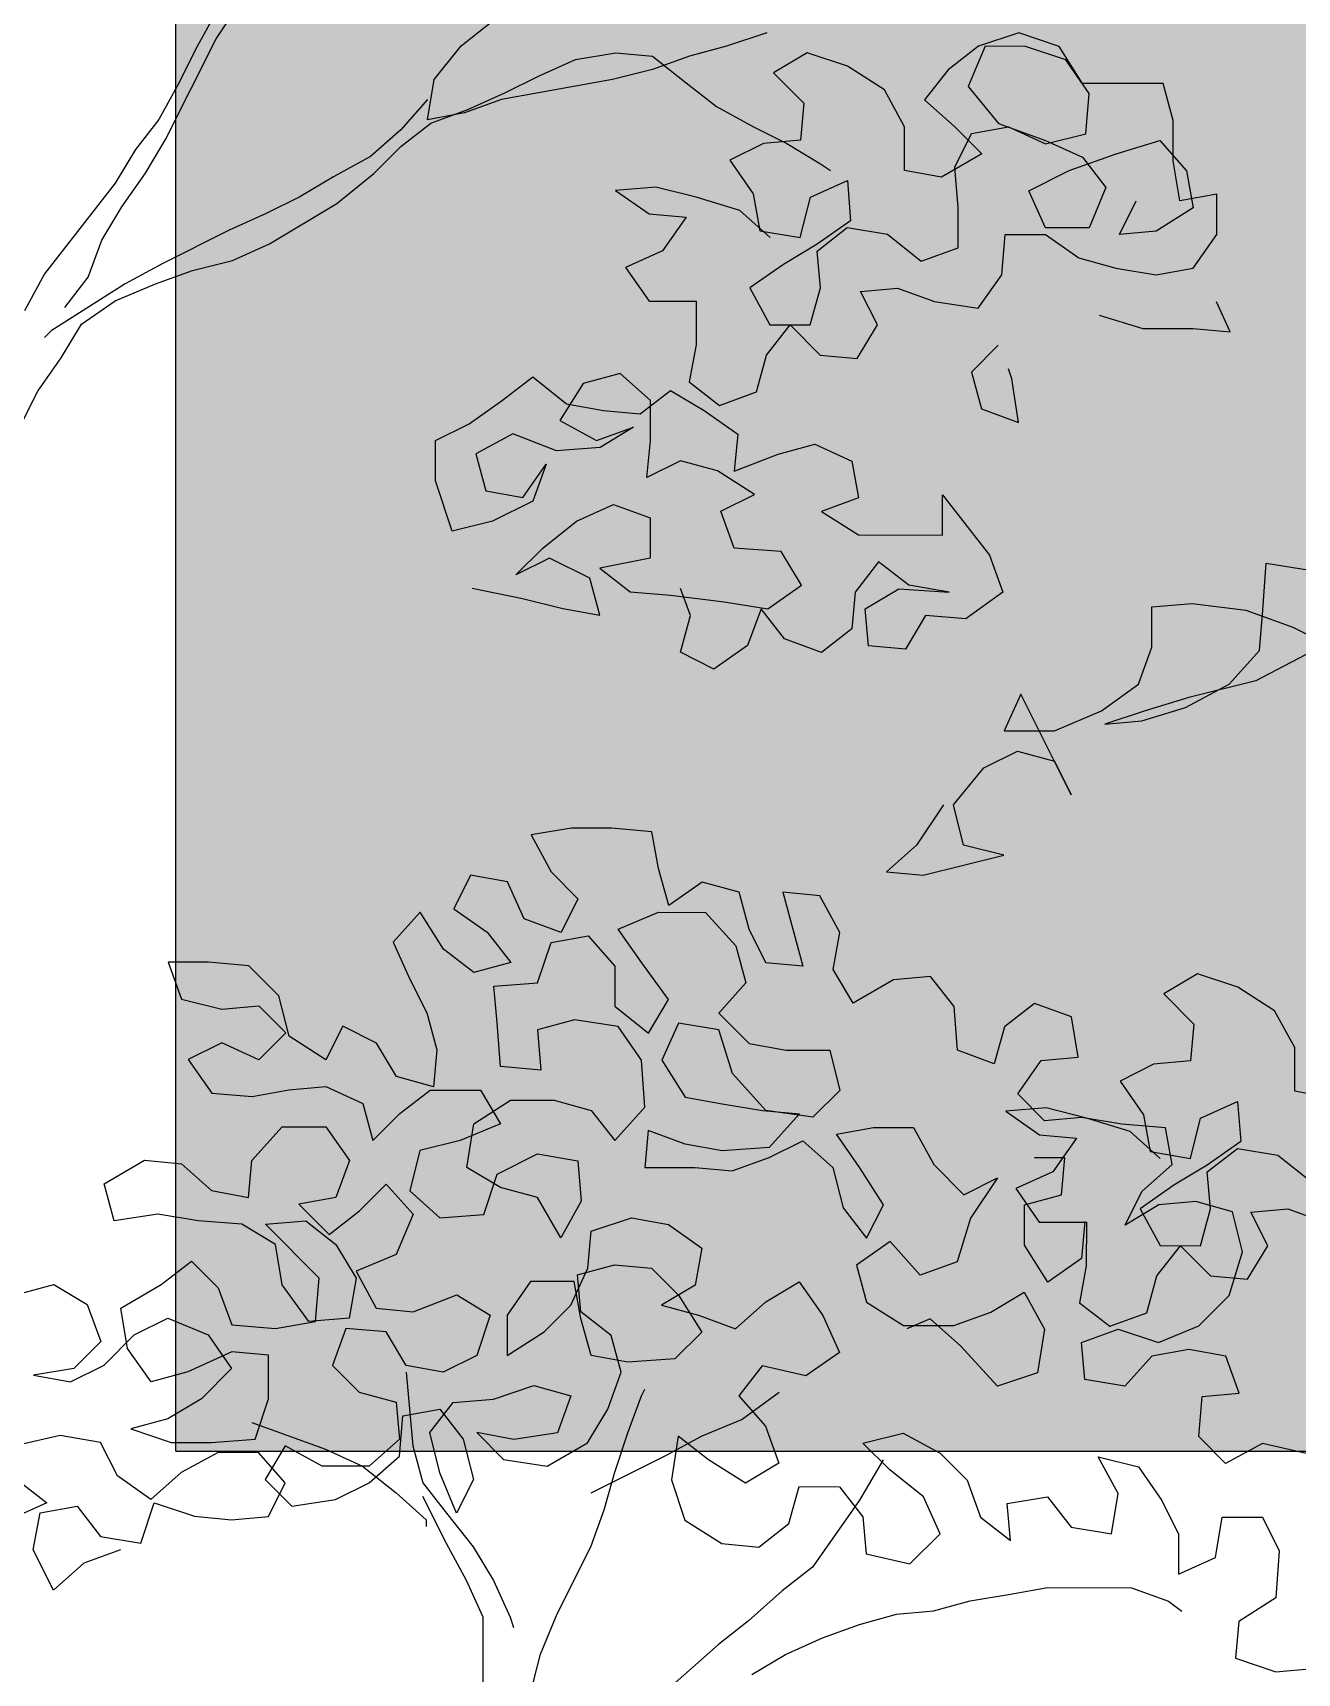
# Model space of a CAD drawing. Header units: millimetres. Extents: x -249630 to 95394, y -188036 to 109963.
# Drawn here: x -96308.7 to -96076.5, y -16227.8 to -15926.5 of the extents above; entities that cross this region are included whole.
import ezdxf

# ---------------------------------------------------------------- set-up
doc = ezdxf.new("R2010")
doc.units = ezdxf.units.MM
for name, color, linetype in [('AHojas', 86, 'Continuous'), ('ATronco', 36, 'Continuous'), ('SOMBRA', 252, 'Continuous'), ('VEREDA', 1, 'Continuous')]:
    doc.layers.add(name, color=color, linetype=linetype)

# ---------------------------------------------------------------- blocks, each defined once
blk = doc.blocks.new('Arbol_01')
at = {"layer": 'AHojas'}
for p, q in [((0.52424, 2.39662), (0.51188, 2.39251)), ((0.53659, 2.39249), (0.52424, 2.39662)), ((0.45937, 2.3905), (0.44906, 2.38433)), ((0.47172, 2.38637), (0.45937, 2.3905)), ((0.51188, 2.39251), (0.50261, 2.38531)), ((0.51394, 2.39251), (0.50878, 2.38015)), ((0.5263, 2.39249), (0.51394, 2.39251)), ((0.53865, 2.38836), (0.5263, 2.39249)), ((0.54379, 2.38115), (0.53659, 2.39249)), ((0.48304, 2.37915), (0.47172, 2.38637)), ((0.50261, 2.38531), (0.49539, 2.37605)), ((0.54585, 2.37806), (0.53865, 2.38836)), ((0.44906, 2.38433), (0.45832, 2.37505)), ((0.50878, 2.38015), (0.51804, 2.36882)), ((0.5685, 2.38113), (0.54379, 2.38115)), ((0.57158, 2.3698), (0.5685, 2.38113)), ((0.45832, 2.37505), (0.45728, 2.36373)), ((0.48921, 2.36782), (0.48304, 2.37915)), ((0.49539, 2.37605), (0.50465, 2.3678)), ((0.54481, 2.36571), (0.54585, 2.37806)), ((0.57157, 2.35744), (0.57158, 2.3698)), ((0.48919, 2.35443), (0.48921, 2.36782)), ((0.50464, 2.35545), (0.5098, 2.36574)), ((0.50465, 2.3678), (0.51288, 2.35956)), ((0.5098, 2.36574), (0.52113, 2.36779)), ((0.51804, 2.36882), (0.53245, 2.36366)), ((0.52113, 2.36779), (0.53245, 2.36263)), ((0.53245, 2.36263), (0.54481, 2.36571)), ((0.44595, 2.36271), (0.43565, 2.35757)), ((0.45728, 2.36373), (0.44595, 2.36271)), ((0.45316, 2.3627), (0.46345, 2.35651)), ((0.51288, 2.35956), (0.50052, 2.35236)), ((0.53245, 2.36366), (0.54377, 2.3585)), ((0.53965, 2.35438), (0.55407, 2.35952)), ((0.55407, 2.35952), (0.56746, 2.36363)), ((0.56746, 2.36363), (0.57569, 2.35435)), ((0.43565, 2.35757), (0.44285, 2.34726)), ((0.46345, 2.35651), (0.46654, 2.35445)), ((0.50052, 2.35236), (0.48919, 2.35443)), ((0.50566, 2.34309), (0.50464, 2.35545)), ((0.52729, 2.34822), (0.53965, 2.35438)), ((0.54377, 2.3585), (0.55097, 2.34923)), ((0.57362, 2.34509), (0.57157, 2.35744)), ((0.57569, 2.35435), (0.57774, 2.34302)), ((0.41299, 2.34935), (0.40064, 2.34833)), ((0.42535, 2.34625), (0.41299, 2.34935)), ((0.46036, 2.34622), (0.47169, 2.35136)), ((0.47169, 2.35136), (0.4727, 2.339)), ((0.55097, 2.34923), (0.54581, 2.33687)), ((0.40064, 2.34833), (0.41093, 2.34112)), ((0.43873, 2.34212), (0.42535, 2.34625)), ((0.44285, 2.34726), (0.4449, 2.33594)), ((0.45725, 2.33387), (0.46036, 2.34622)), ((0.53242, 2.33689), (0.52729, 2.34822)), ((0.55508, 2.33481), (0.56023, 2.3451)), ((0.58495, 2.34713), (0.57362, 2.34509)), ((0.58494, 2.33478), (0.58495, 2.34713)), ((0.41093, 2.34112), (0.42225, 2.34008)), ((0.42225, 2.34008), (0.41503, 2.32979)), ((0.44799, 2.33387), (0.43873, 2.34212)), ((0.50565, 2.33073), (0.50566, 2.34309)), ((0.57774, 2.34302), (0.5664, 2.33583)), ((0.4449, 2.33594), (0.45725, 2.33387)), ((0.4727, 2.339), (0.4624, 2.3318)), ((0.4624, 2.32974), (0.47167, 2.33694)), ((0.47167, 2.33694), (0.48403, 2.33487)), ((0.48403, 2.33487), (0.49432, 2.32662)), ((0.51903, 2.32248), (0.52007, 2.33484)), ((0.52007, 2.33484), (0.53242, 2.33483)), ((0.54581, 2.33687), (0.53242, 2.33689)), ((0.53242, 2.33483), (0.54271, 2.32761)), ((0.5664, 2.33583), (0.55508, 2.33481)), ((0.57772, 2.32449), (0.58494, 2.33478)), ((0.41503, 2.32979), (0.4037, 2.32465)), ((0.4624, 2.3318), (0.4521, 2.32563)), ((0.46342, 2.31842), (0.4624, 2.32974)), ((0.49432, 2.32662), (0.50565, 2.33073)), ((0.4037, 2.32465), (0.4109, 2.31434)), ((0.4521, 2.32563), (0.4418, 2.31843)), ((0.54271, 2.32761), (0.55404, 2.32451)), ((0.55404, 2.32451), (0.56639, 2.32244)), ((0.56639, 2.32244), (0.57772, 2.32449)), ((0.51181, 2.31219), (0.51903, 2.32248)), ((0.4109, 2.31434), (0.42532, 2.31433)), ((0.42532, 2.31433), (0.4253, 2.30095)), ((0.4418, 2.31843), (0.44796, 2.3071)), ((0.46032, 2.30709), (0.46342, 2.31842)), ((0.47577, 2.31737), (0.4871, 2.31839)), ((0.48091, 2.30707), (0.47577, 2.31737)), ((0.4871, 2.31839), (0.49842, 2.31426)), ((0.49842, 2.31426), (0.51181, 2.31219)), ((0.58903, 2.30491), (0.58492, 2.31419)), ((0.54887, 2.3101), (0.56226, 2.30597)), ((0.44693, 2.29784), (0.45414, 2.3071)), ((0.44796, 2.3071), (0.46032, 2.30709)), ((0.45414, 2.3071), (0.4634, 2.29782)), ((0.47473, 2.29678), (0.48091, 2.30707)), ((0.56226, 2.30597), (0.5777, 2.30595)), ((0.5777, 2.30595), (0.58903, 2.30491)), ((0.4253, 2.30095), (0.42323, 2.28962)), ((0.51798, 2.30086), (0.50973, 2.29263)), ((0.44383, 2.28651), (0.44693, 2.29784)), ((0.4634, 2.29782), (0.47473, 2.29678)), ((0.36601, 2.28396), (0.37528, 2.29116)), ((0.37528, 2.29116), (0.38557, 2.28292)), ((0.39072, 2.28909), (0.38351, 2.27777)), ((0.40205, 2.29217), (0.39072, 2.28909)), ((0.41131, 2.28392), (0.40205, 2.29217)), ((0.42323, 2.28962), (0.4325, 2.2824)), ((0.50973, 2.29263), (0.51281, 2.2813)), ((0.52209, 2.29056), (0.52106, 2.29365)), ((0.52413, 2.27717), (0.52209, 2.29056)), ((0.3557, 2.27676), (0.36601, 2.28396)), ((0.40822, 2.27981), (0.41749, 2.287)), ((0.4113, 2.27157), (0.41131, 2.28392)), ((0.41749, 2.287), (0.42779, 2.28082)), ((0.4325, 2.2824), (0.44383, 2.28651)), ((0.38557, 2.28292), (0.3969, 2.28085)), ((0.3969, 2.28085), (0.40822, 2.27981)), ((0.42779, 2.28082), (0.43808, 2.2736)), ((0.51281, 2.2813), (0.52413, 2.27717)), ((0.3454, 2.27163), (0.3557, 2.27676)), ((0.38351, 2.27777), (0.39483, 2.27158)), ((0.39483, 2.27158), (0.40616, 2.27569)), ((0.40616, 2.27569), (0.39586, 2.26952)), ((0.34539, 2.25927), (0.3454, 2.27163)), ((0.36909, 2.27366), (0.35776, 2.2675)), ((0.38247, 2.2685), (0.36909, 2.27366)), ((0.39586, 2.26952), (0.38247, 2.2685)), ((0.41026, 2.26024), (0.4113, 2.27157)), ((0.43808, 2.2736), (0.43704, 2.26227)), ((0.45043, 2.26741), (0.46176, 2.27049)), ((0.46176, 2.27049), (0.47308, 2.26533)), ((0.35776, 2.2675), (0.36083, 2.25617)), ((0.37216, 2.2541), (0.37938, 2.26439)), ((0.37938, 2.26439), (0.37525, 2.25306)), ((0.42056, 2.26538), (0.41026, 2.26024)), ((0.43189, 2.26228), (0.42056, 2.26538)), ((0.43704, 2.26227), (0.45043, 2.26741)), ((0.47308, 2.26533), (0.47513, 2.254)), ((0.35053, 2.24382), (0.34539, 2.25927)), ((0.44321, 2.25506), (0.43189, 2.26228)), ((0.36083, 2.25617), (0.37216, 2.2541)), ((0.43291, 2.24992), (0.44321, 2.25506)), ((0.47513, 2.254), (0.4638, 2.24989)), ((0.50086, 2.24265), (0.50087, 2.25501)), ((0.50087, 2.25501), (0.51527, 2.23646)), ((0.37525, 2.25306), (0.36288, 2.2469)), ((0.38863, 2.24687), (0.39996, 2.25201)), ((0.39996, 2.25201), (0.41128, 2.24788)), ((0.43701, 2.23859), (0.43291, 2.24992)), ((0.4638, 2.24989), (0.47512, 2.24268)), ((0.36288, 2.2469), (0.35053, 2.24382)), ((0.37832, 2.23865), (0.38863, 2.24687)), ((0.41128, 2.24788), (0.41127, 2.23553)), ((0.37008, 2.23042), (0.37832, 2.23865)), ((0.45143, 2.23755), (0.43701, 2.23859)), ((0.47512, 2.24268), (0.50086, 2.24265)), ((0.38038, 2.23555), (0.37008, 2.23042)), ((0.39273, 2.22937), (0.38038, 2.23555)), ((0.41127, 2.23553), (0.39582, 2.23245)), ((0.4576, 2.22725), (0.45143, 2.23755)), ((0.48129, 2.23443), (0.47407, 2.22517)), ((0.49055, 2.22722), (0.48129, 2.23443)), ((0.51527, 2.23646), (0.51938, 2.22513)), ((0.59906, 2.21957), (0.6001, 2.23398)), ((0.6001, 2.23398), (0.61348, 2.23191)), ((0.39581, 2.21804), (0.39273, 2.22937)), ((0.39582, 2.23245), (0.40508, 2.22524)), ((0.35669, 2.22631), (0.37213, 2.22321)), ((0.40508, 2.22524), (0.41744, 2.22419)), ((0.41744, 2.22419), (0.43391, 2.22212)), ((0.42361, 2.21801), (0.42053, 2.22625)), ((0.44729, 2.22005), (0.4576, 2.22725)), ((0.47407, 2.22517), (0.47303, 2.21385)), ((0.47715, 2.22002), (0.48746, 2.22619)), ((0.48746, 2.22619), (0.5029, 2.22515)), ((0.5029, 2.22515), (0.49055, 2.22722)), ((0.51938, 2.22513), (0.50804, 2.2169)), ((0.37213, 2.22321), (0.38448, 2.22011)), ((0.38448, 2.22011), (0.39581, 2.21804)), ((0.43391, 2.22212), (0.44729, 2.22005)), ((0.44523, 2.22005), (0.44111, 2.20873)), ((0.45243, 2.21078), (0.44523, 2.22005)), ((0.47817, 2.20869), (0.47715, 2.22002)), ((0.56507, 2.20827), (0.56508, 2.22063)), ((0.56508, 2.22063), (0.57743, 2.22164)), ((0.57743, 2.22164), (0.59391, 2.21957)), ((0.59391, 2.21957), (0.60832, 2.21441)), ((0.59802, 2.20721), (0.59906, 2.21957)), ((0.42051, 2.20669), (0.42361, 2.21801)), ((0.47303, 2.21385), (0.46376, 2.20665)), ((0.49569, 2.21794), (0.4895, 2.20765)), ((0.50804, 2.2169), (0.49569, 2.21794)), ((0.60832, 2.21441), (0.61861, 2.20925)), ((0.44111, 2.20873), (0.4308, 2.20153)), ((0.46376, 2.20665), (0.45243, 2.21078)), ((0.4895, 2.20765), (0.47817, 2.20869)), ((0.61861, 2.20925), (0.59698, 2.19794)), ((0.4308, 2.20153), (0.42051, 2.20669)), ((0.56094, 2.19695), (0.56507, 2.20827)), ((0.58874, 2.19692), (0.59802, 2.20721)), ((0.5249, 2.19389), (0.51974, 2.18257)), ((0.54031, 2.16299), (0.5249, 2.19389)), ((0.5496, 2.18872), (0.56094, 2.19695)), ((0.57535, 2.18973), (0.58874, 2.19692)), ((0.59698, 2.19794), (0.57638, 2.19281)), ((0.53518, 2.18256), (0.5496, 2.18872)), ((0.56299, 2.18871), (0.55063, 2.1846)), ((0.56196, 2.18562), (0.57535, 2.18973)), ((0.57638, 2.19281), (0.56299, 2.18871)), ((0.55063, 2.1846), (0.56196, 2.18562)), ((0.51974, 2.18257), (0.53518, 2.18256)), ((0.51355, 2.17125), (0.52385, 2.17639)), ((0.52385, 2.17639), (0.53517, 2.17329)), ((0.53517, 2.17329), (0.54031, 2.16299)), ((0.50427, 2.15993), (0.51355, 2.17125)), ((0.50118, 2.15993), (0.49293, 2.14758)), ((0.50735, 2.14757), (0.50427, 2.15993)), ((0.38707, 2.15271), (0.37471, 2.15066)), ((0.37471, 2.15066), (0.38088, 2.13933)), ((0.39943, 2.1527), (0.38707, 2.15271)), ((0.41178, 2.15165), (0.39943, 2.1527)), ((0.41383, 2.14033), (0.41178, 2.15165)), ((0.49293, 2.14758), (0.48366, 2.13936)), ((0.49498, 2.13832), (0.5197, 2.14447)), ((0.5197, 2.14447), (0.50735, 2.14757)), ((0.35617, 2.13832), (0.35101, 2.12803)), ((0.36749, 2.13625), (0.35617, 2.13832)), ((0.38088, 2.13933), (0.38911, 2.13108)), ((0.41691, 2.129), (0.41383, 2.14033)), ((0.48366, 2.13936), (0.49498, 2.13832)), ((0.37263, 2.12492), (0.36749, 2.13625)), ((0.42721, 2.13619), (0.41691, 2.129)), ((0.43854, 2.1331), (0.42721, 2.13619)), ((0.44162, 2.12177), (0.43854, 2.1331)), ((0.45192, 2.13308), (0.45808, 2.11042)), ((0.46325, 2.13204), (0.45192, 2.13308)), ((0.35101, 2.12803), (0.3613, 2.12081)), ((0.38911, 2.13108), (0.38395, 2.12079)), ((0.46942, 2.12071), (0.46325, 2.13204)), ((0.34071, 2.12701), (0.33247, 2.11775)), ((0.34791, 2.11567), (0.34071, 2.12701)), ((0.38395, 2.12079), (0.37263, 2.12492)), ((0.40146, 2.1218), (0.41382, 2.12694)), ((0.41382, 2.12694), (0.42823, 2.12693)), ((0.42823, 2.12693), (0.43749, 2.11662)), ((0.3613, 2.12081), (0.3685, 2.11154)), ((0.38086, 2.1177), (0.39219, 2.11975)), ((0.39219, 2.11975), (0.40042, 2.11048)), ((0.40866, 2.1115), (0.40146, 2.1218)), ((0.44675, 2.11146), (0.44162, 2.12177)), ((0.46735, 2.10939), (0.46942, 2.12071)), ((0.33247, 2.11775), (0.3376, 2.10642)), ((0.35717, 2.10846), (0.34791, 2.11567)), ((0.37673, 2.10535), (0.38086, 2.1177)), ((0.43749, 2.11662), (0.44057, 2.10529)), ((0.26347, 2.11163), (0.26758, 2.1003)), ((0.27583, 2.11162), (0.26347, 2.11163)), ((0.28818, 2.11058), (0.27583, 2.11162)), ((0.29744, 2.1013), (0.28818, 2.11058)), ((0.3685, 2.11154), (0.35717, 2.10846)), ((0.40042, 2.11048), (0.40041, 2.09812)), ((0.41688, 2.10017), (0.40866, 2.1115)), ((0.45808, 2.11042), (0.44675, 2.11146)), ((0.47351, 2.09908), (0.46735, 2.10939)), ((0.57902, 2.10812), (0.56871, 2.10195)), ((0.59137, 2.10399), (0.57902, 2.10812)), ((0.3376, 2.10642), (0.34274, 2.09611)), ((0.36334, 2.10433), (0.37673, 2.10535)), ((0.36436, 2.09301), (0.36334, 2.10433)), ((0.44057, 2.10529), (0.43232, 2.09603)), ((0.48588, 2.10628), (0.47351, 2.09908)), ((0.4972, 2.1073), (0.48588, 2.10628)), ((0.5044, 2.09803), (0.4972, 2.1073)), ((0.60269, 2.09677), (0.59137, 2.10399)), ((0.26758, 2.1003), (0.27993, 2.0972)), ((0.27993, 2.0972), (0.29126, 2.09822)), ((0.29126, 2.09822), (0.29949, 2.08998)), ((0.30052, 2.08895), (0.29744, 2.1013)), ((0.40041, 2.09812), (0.4107, 2.08987)), ((0.4107, 2.08987), (0.41688, 2.10017)), ((0.50542, 2.08464), (0.5044, 2.09803)), ((0.52912, 2.09903), (0.51984, 2.09183)), ((0.54044, 2.0949), (0.52912, 2.09903)), ((0.56871, 2.10195), (0.57797, 2.09268)), ((0.34274, 2.09611), (0.34582, 2.08479)), ((0.36538, 2.07962), (0.36436, 2.09301)), ((0.38805, 2.09401), (0.37672, 2.09094)), ((0.40143, 2.09194), (0.38805, 2.09401)), ((0.41997, 2.09295), (0.41481, 2.08163)), ((0.43232, 2.09088), (0.41997, 2.09295)), ((0.43232, 2.09603), (0.44158, 2.08676)), ((0.54249, 2.08255), (0.54044, 2.0949)), ((0.57797, 2.09268), (0.57693, 2.08135)), ((0.60886, 2.08544), (0.60269, 2.09677)), ((0.29949, 2.08998), (0.29125, 2.08175)), ((0.31184, 2.08173), (0.30052, 2.08895)), ((0.317, 2.09202), (0.31184, 2.08173)), ((0.32729, 2.08686), (0.317, 2.09202)), ((0.37672, 2.09094), (0.37774, 2.07858)), ((0.40863, 2.08164), (0.40143, 2.09194)), ((0.43643, 2.07749), (0.43232, 2.09088)), ((0.51984, 2.09183), (0.51674, 2.08051)), ((0.27992, 2.08691), (0.26962, 2.08177)), ((0.29125, 2.08175), (0.27992, 2.08691)), ((0.33346, 2.07656), (0.32729, 2.08686)), ((0.34582, 2.08479), (0.34478, 2.07346)), ((0.44158, 2.08676), (0.45291, 2.08469)), ((0.45291, 2.08469), (0.46629, 2.08468)), ((0.46629, 2.08468), (0.46937, 2.07232)), ((0.51674, 2.08051), (0.50542, 2.08464)), ((0.60884, 2.07205), (0.60886, 2.08544)), ((0.26962, 2.08177), (0.27682, 2.07146)), ((0.37774, 2.07858), (0.36538, 2.07962)), ((0.40965, 2.06722), (0.40863, 2.08164)), ((0.41481, 2.08163), (0.422, 2.0703)), ((0.52394, 2.07124), (0.53116, 2.08153)), ((0.53116, 2.08153), (0.54249, 2.08255)), ((0.5656, 2.08033), (0.5553, 2.07519)), ((0.57693, 2.08135), (0.5656, 2.08033)), ((0.3005, 2.07247), (0.31183, 2.07349)), ((0.31183, 2.07349), (0.32315, 2.06833)), ((0.34478, 2.07346), (0.33346, 2.07656)), ((0.44671, 2.06616), (0.43643, 2.07749)), ((0.5553, 2.07519), (0.5625, 2.06489)), ((0.27682, 2.07146), (0.28918, 2.07042)), ((0.28918, 2.07042), (0.3005, 2.07247)), ((0.32315, 2.06833), (0.32623, 2.057)), ((0.33448, 2.06523), (0.34375, 2.07243)), ((0.34375, 2.07243), (0.3592, 2.07242)), ((0.35713, 2.06212), (0.36846, 2.06932)), ((0.3592, 2.07242), (0.36536, 2.06211)), ((0.36846, 2.06932), (0.38185, 2.06931)), ((0.38185, 2.06931), (0.39317, 2.06621)), ((0.422, 2.0703), (0.43333, 2.06823)), ((0.43333, 2.06823), (0.44568, 2.06616)), ((0.46937, 2.07232), (0.46113, 2.06409)), ((0.53217, 2.06299), (0.52394, 2.07124)), ((0.58, 2.06384), (0.59134, 2.06898)), ((0.59134, 2.06898), (0.59235, 2.05662)), ((0.62017, 2.06998), (0.60884, 2.07205)), ((0.32623, 2.057), (0.33448, 2.06523)), ((0.39317, 2.06621), (0.40037, 2.05693)), ((0.40037, 2.05693), (0.40965, 2.06722)), ((0.44568, 2.06616), (0.45701, 2.06512)), ((0.46113, 2.06409), (0.44671, 2.06616)), ((0.45701, 2.06512), (0.44773, 2.05483)), ((0.53264, 2.06697), (0.52028, 2.06596)), ((0.52028, 2.06596), (0.53058, 2.05874)), ((0.5435, 2.06401), (0.53217, 2.06299)), ((0.545, 2.06387), (0.53264, 2.06697)), ((0.55586, 2.06194), (0.5435, 2.06401)), ((0.55838, 2.05974), (0.545, 2.06387)), ((0.5625, 2.06489), (0.56455, 2.05356)), ((0.5769, 2.05149), (0.58, 2.06384)), ((0.28916, 2.05086), (0.29843, 2.06115)), ((0.29843, 2.06115), (0.31182, 2.06113)), ((0.31182, 2.06113), (0.31902, 2.05083)), ((0.36536, 2.06211), (0.353, 2.05698)), ((0.35506, 2.04874), (0.35713, 2.06212)), ((0.41067, 2.06001), (0.40963, 2.04869)), ((0.42199, 2.05588), (0.41067, 2.06001)), ((0.46833, 2.05893), (0.47966, 2.06098)), ((0.47553, 2.04863), (0.46833, 2.05893)), ((0.47966, 2.06098), (0.49201, 2.06097)), ((0.49201, 2.06097), (0.49818, 2.04964)), ((0.53058, 2.05874), (0.5419, 2.0577)), ((0.5419, 2.0577), (0.53468, 2.04741)), ((0.56924, 2.0609), (0.55586, 2.06194)), ((0.56764, 2.0515), (0.55838, 2.05974)), ((0.57129, 2.04957), (0.56924, 2.0609)), ((0.34064, 2.0539), (0.33754, 2.04155)), ((0.353, 2.05698), (0.34064, 2.0539)), ((0.36432, 2.04667), (0.37668, 2.05284)), ((0.37668, 2.05284), (0.38904, 2.05077)), ((0.43332, 2.05381), (0.42199, 2.05588)), ((0.44773, 2.05483), (0.43332, 2.05381)), ((0.44773, 2.05174), (0.45803, 2.05688)), ((0.45803, 2.05688), (0.46729, 2.04864)), ((0.56455, 2.05356), (0.5769, 2.05149)), ((0.59235, 2.05662), (0.58205, 2.04943)), ((0.58205, 2.04737), (0.59132, 2.05456)), ((0.59132, 2.05456), (0.60368, 2.05249)), ((0.60368, 2.05249), (0.61397, 2.04425)), ((0.24385, 2.04369), (0.25621, 2.05089)), ((0.25621, 2.05089), (0.26753, 2.04985)), ((0.26753, 2.04985), (0.27679, 2.0416)), ((0.28812, 2.03953), (0.28916, 2.05086)), ((0.31902, 2.05083), (0.31489, 2.03951)), ((0.36535, 2.04255), (0.35506, 2.04874)), ((0.38904, 2.05077), (0.39006, 2.03841)), ((0.40963, 2.04869), (0.42507, 2.04867)), ((0.42507, 2.04867), (0.4364, 2.04763)), ((0.4364, 2.04763), (0.44773, 2.05174)), ((0.46729, 2.04864), (0.47037, 2.03628)), ((0.48273, 2.03729), (0.47553, 2.04863)), ((0.49818, 2.04964), (0.50744, 2.04036)), ((0.53468, 2.04741), (0.52335, 2.04227)), ((0.53834, 2.05166), (0.52907, 2.05167)), ((0.5373, 2.04033), (0.53834, 2.05166)), ((0.56201, 2.04134), (0.57129, 2.04957)), ((0.58205, 2.04943), (0.57175, 2.04326)), ((0.58307, 2.03604), (0.58205, 2.04737)), ((0.24692, 2.03236), (0.24385, 2.04369)), ((0.32209, 2.03538), (0.33034, 2.04361)), ((0.33034, 2.04361), (0.33857, 2.03434)), ((0.36019, 2.03432), (0.36432, 2.04667)), ((0.37667, 2.03945), (0.36535, 2.04255)), ((0.50744, 2.04036), (0.51774, 2.0455)), ((0.51774, 2.0455), (0.50949, 2.03315)), ((0.57175, 2.04326), (0.56144, 2.03606)), ((0.27679, 2.0416), (0.28812, 2.03953)), ((0.31489, 2.03951), (0.30356, 2.03746)), ((0.30356, 2.03746), (0.31282, 2.02818)), ((0.33754, 2.04155), (0.3468, 2.0333)), ((0.38387, 2.02709), (0.37667, 2.03945)), ((0.39006, 2.03841), (0.38387, 2.02709)), ((0.47757, 2.027), (0.48273, 2.03729)), ((0.52335, 2.04227), (0.53055, 2.03197)), ((0.52597, 2.03726), (0.5373, 2.04033)), ((0.55686, 2.03105), (0.56201, 2.04134)), ((0.57849, 2.03824), (0.56716, 2.03722)), ((0.58981, 2.03514), (0.57849, 2.03824)), ((0.26031, 2.03441), (0.24692, 2.03236)), ((0.27267, 2.03234), (0.26031, 2.03441)), ((0.28605, 2.0313), (0.27267, 2.03234)), ((0.29326, 2.03129), (0.30562, 2.03231)), ((0.30562, 2.03231), (0.31488, 2.02509)), ((0.31282, 2.02818), (0.32209, 2.03538)), ((0.33857, 2.03434), (0.33341, 2.02199)), ((0.3468, 2.0333), (0.36019, 2.03432)), ((0.39314, 2.02914), (0.4055, 2.03325)), ((0.4055, 2.03325), (0.41682, 2.03118)), ((0.47037, 2.03628), (0.47757, 2.027)), ((0.50949, 2.03315), (0.50536, 2.01977)), ((0.52596, 2.0249), (0.52597, 2.03726)), ((0.56716, 2.03722), (0.55686, 2.03105)), ((0.56144, 2.03606), (0.56761, 2.02473)), ((0.57997, 2.02471), (0.58307, 2.03604)), ((0.59289, 2.02278), (0.58981, 2.03514)), ((0.59542, 2.035), (0.60675, 2.03602)), ((0.60056, 2.0247), (0.59542, 2.035)), ((0.60675, 2.03602), (0.61807, 2.03189)), ((0.29634, 2.02511), (0.28605, 2.0313)), ((0.30972, 2.0148), (0.29326, 2.03129)), ((0.3921, 2.01781), (0.39314, 2.02914)), ((0.41682, 2.03118), (0.42711, 2.02396)), ((0.53055, 2.03197), (0.54497, 2.03195)), ((0.5445, 2.03209), (0.54346, 2.02076)), ((0.54497, 2.03195), (0.54495, 2.01857)), ((0.29839, 2.01275), (0.29634, 2.02511)), ((0.31488, 2.02509), (0.32105, 2.01479)), ((0.42711, 2.02396), (0.42504, 2.01264)), ((0.48477, 2.02597), (0.47447, 2.01877)), ((0.49403, 2.01566), (0.48477, 2.02597)), ((0.53316, 2.01357), (0.52596, 2.0249)), ((0.56657, 2.01546), (0.57379, 2.02472)), ((0.56761, 2.02473), (0.57997, 2.02471)), ((0.57379, 2.02472), (0.58305, 2.01544)), ((0.58876, 2.0094), (0.59289, 2.02278)), ((0.59437, 2.0144), (0.60056, 2.0247)), ((0.26132, 2.01279), (0.2706, 2.01998)), ((0.2706, 2.01998), (0.27883, 2.01174)), ((0.33341, 2.02199), (0.32105, 2.01685)), ((0.38694, 2.00649), (0.3921, 2.01781)), ((0.389, 2.01576), (0.40033, 2.01884)), ((0.40033, 2.01884), (0.41166, 2.0178)), ((0.41166, 2.0178), (0.41989, 2.00955)), ((0.47447, 2.01877), (0.47755, 2.00744)), ((0.50536, 2.01977), (0.49403, 2.01566)), ((0.54346, 2.02076), (0.53316, 2.01357)), ((0.54495, 2.01857), (0.54288, 2.00724)), ((0.21704, 2.00974), (0.22837, 2.01282)), ((0.22837, 2.01282), (0.23866, 2.00663)), ((0.24896, 2.00559), (0.26132, 2.01279)), ((0.30662, 2.00142), (0.29839, 2.01275)), ((0.30868, 2.00142), (0.30972, 2.0148)), ((0.32105, 2.01479), (0.31897, 2.00244)), ((0.32105, 2.01685), (0.32721, 2.00552)), ((0.37459, 2.01371), (0.36737, 2.00342)), ((0.38797, 2.0137), (0.37459, 2.01371)), ((0.39002, 2.00237), (0.38797, 2.0137)), ((0.39002, 2.00443), (0.389, 2.01576)), ((0.42504, 2.01264), (0.41474, 2.00647)), ((0.44666, 2.00747), (0.45696, 2.01364)), ((0.45696, 2.01364), (0.46416, 2.00333)), ((0.56347, 2.00414), (0.56657, 2.01546)), ((0.58305, 2.01544), (0.59437, 2.0144)), ((0.27883, 2.01174), (0.28293, 2.00041)), ((0.33854, 2.00448), (0.35193, 2.00961)), ((0.35193, 2.00961), (0.36222, 2.00343)), ((0.41989, 2.00955), (0.42709, 1.99822)), ((0.43738, 1.99924), (0.44666, 2.00747)), ((0.47755, 2.00744), (0.48887, 2.00022)), ((0.51564, 2.00431), (0.52595, 2.01048)), ((0.52595, 2.01048), (0.53212, 1.99915)), ((0.54288, 2.00724), (0.55214, 2.00003)), ((0.57948, 2.00014), (0.58876, 2.0094)), ((0.23866, 2.00663), (0.24277, 1.9953)), ((0.25101, 1.99323), (0.24896, 2.00559)), ((0.25307, 1.99735), (0.26337, 2.00249)), ((0.26337, 2.00249), (0.27572, 1.99733)), ((0.31897, 2.00244), (0.30662, 2.00142)), ((0.32721, 2.00552), (0.33854, 2.00448)), ((0.36222, 2.00343), (0.35809, 1.99107)), ((0.36737, 2.00342), (0.36736, 1.99106)), ((0.37869, 1.99826), (0.38694, 2.00649)), ((0.39928, 1.99721), (0.39002, 2.00443)), ((0.3931, 1.99104), (0.39002, 2.00237)), ((0.41474, 2.00647), (0.42606, 2.00337)), ((0.42606, 2.00337), (0.43738, 1.99924)), ((0.46416, 2.00333), (0.4693, 1.992)), ((0.49711, 2.00227), (0.4899, 1.99919)), ((0.50637, 1.99403), (0.49711, 2.00227)), ((0.50431, 2.00021), (0.51564, 2.00431)), ((0.55214, 2.00003), (0.56347, 2.00414)), ((0.24379, 1.98809), (0.25307, 1.99735)), ((0.27572, 1.99733), (0.28292, 1.98702)), ((0.28293, 2.00041), (0.29632, 1.99937)), ((0.29632, 1.99937), (0.30868, 2.00142)), ((0.31794, 1.99935), (0.31381, 1.98802)), ((0.3303, 1.99831), (0.31794, 1.99935)), ((0.33647, 1.988), (0.3303, 1.99831)), ((0.36736, 1.99106), (0.37869, 1.99826)), ((0.40236, 1.98588), (0.39928, 1.99721)), ((0.42709, 1.99822), (0.41884, 1.98999)), ((0.48887, 2.00022), (0.50431, 2.00021)), ((0.53212, 1.99915), (0.53004, 1.98577)), ((0.54344, 1.99502), (0.55477, 1.99913)), ((0.55477, 1.99913), (0.56712, 1.995)), ((0.56712, 1.995), (0.57948, 2.00014)), ((0.24277, 1.9953), (0.23453, 1.98707)), ((0.25821, 1.98293), (0.25101, 1.99323)), ((0.28293, 1.99217), (0.26953, 1.98601)), ((0.29425, 1.99113), (0.28293, 1.99217)), ((0.51768, 1.98166), (0.50637, 1.99403)), ((0.54446, 1.98369), (0.54344, 1.99502)), ((0.57639, 1.99293), (0.56506, 1.99088)), ((0.58771, 1.99086), (0.57639, 1.99293)), ((0.23453, 1.98707), (0.22217, 1.98502)), ((0.23349, 1.98295), (0.24379, 1.98809)), ((0.28292, 1.98702), (0.27365, 1.97776)), ((0.29424, 1.97775), (0.29425, 1.99113)), ((0.31381, 1.98802), (0.32204, 1.97978)), ((0.34779, 1.98593), (0.33647, 1.988)), ((0.35809, 1.99107), (0.34779, 1.98593)), ((0.40443, 1.98897), (0.3931, 1.99104)), ((0.41884, 1.98999), (0.40443, 1.98897)), ((0.44561, 1.9879), (0.4384, 1.97864)), ((0.45899, 1.9848), (0.44561, 1.9879)), ((0.4693, 1.992), (0.45899, 1.9848)), ((0.56506, 1.99088), (0.55681, 1.98162)), ((0.59182, 1.97953), (0.58771, 1.99086)), ((0.22217, 1.98502), (0.23349, 1.98295)), ((0.26953, 1.98601), (0.25821, 1.98293)), ((0.33646, 1.98594), (0.3385, 1.96329)), ((0.39823, 1.97456), (0.40236, 1.98588)), ((0.53004, 1.98577), (0.51768, 1.98166)), ((0.55681, 1.98162), (0.54446, 1.98369)), ((0.27365, 1.97776), (0.26334, 1.9716)), ((0.29011, 1.96539), (0.29424, 1.97775)), ((0.32204, 1.97978), (0.33337, 1.97668)), ((0.35087, 1.97666), (0.36323, 1.97768)), ((0.36323, 1.97768), (0.37559, 1.98179)), ((0.37559, 1.98179), (0.38691, 1.97869)), ((0.38691, 1.97869), (0.38278, 1.96737)), ((0.40853, 1.97867), (0.40957, 1.98073)), ((0.4384, 1.97864), (0.44662, 1.96937)), ((0.57945, 1.96616), (0.58049, 1.97851)), ((0.58049, 1.97851), (0.59182, 1.97953)), ((0.33337, 1.97668), (0.33439, 1.96535)), ((0.33438, 1.9602), (0.33542, 1.97256)), ((0.33542, 1.97256), (0.34675, 1.97461)), ((0.34365, 1.9674), (0.35087, 1.97666)), ((0.34675, 1.97461), (0.35395, 1.96534)), ((0.39205, 1.96427), (0.39823, 1.97456)), ((0.26334, 1.9716), (0.25201, 1.96852)), ((0.25201, 1.96852), (0.26437, 1.96439)), ((0.28908, 1.97054), (0.31173, 1.96228)), ((0.34673, 1.95504), (0.34365, 1.9674)), ((0.35807, 1.96739), (0.3663, 1.95915)), ((0.36939, 1.96532), (0.35807, 1.96739)), ((0.38278, 1.96737), (0.36939, 1.96532)), ((0.44662, 1.96937), (0.45073, 1.95804)), ((0.47648, 1.96419), (0.48884, 1.96727)), ((0.48884, 1.96727), (0.50016, 1.96108)), ((0.23039, 1.96648), (0.217, 1.9634)), ((0.24274, 1.96441), (0.23039, 1.96648)), ((0.24788, 1.95411), (0.24274, 1.96441)), ((0.26437, 1.96439), (0.27672, 1.96438)), ((0.27672, 1.96438), (0.29011, 1.96539)), ((0.29937, 1.96333), (0.29319, 1.95303)), ((0.3107, 1.95714), (0.29937, 1.96333)), ((0.31173, 1.96228), (0.32305, 1.95713)), ((0.33439, 1.96535), (0.32511, 1.95712)), ((0.35395, 1.96534), (0.35703, 1.95298)), ((0.37968, 1.95707), (0.39205, 1.96427)), ((0.42706, 1.9663), (0.41573, 1.96013)), ((0.41985, 1.9663), (0.41778, 1.95292)), ((0.42911, 1.95909), (0.41985, 1.9663)), ((0.48471, 1.95595), (0.47648, 1.96419)), ((0.58768, 1.95791), (0.57945, 1.96616)), ((0.59901, 1.96408), (0.58768, 1.95791)), ((0.6124, 1.96098), (0.59901, 1.96408)), ((0.27878, 1.96129), (0.26745, 1.95512)), ((0.29114, 1.96127), (0.27878, 1.96129)), ((0.29936, 1.952), (0.29114, 1.96127)), ((0.32511, 1.95712), (0.3107, 1.95714)), ((0.32511, 1.95198), (0.33438, 1.9602)), ((0.3663, 1.95915), (0.37968, 1.95707)), ((0.44043, 1.95187), (0.42911, 1.95909)), ((0.45073, 1.95804), (0.44043, 1.95187)), ((0.50016, 1.96108), (0.50839, 1.95284)), ((0.54855, 1.96001), (0.56091, 1.95691)), ((0.55472, 1.94868), (0.54855, 1.96001)), ((0.56091, 1.95691), (0.56811, 1.9466)), ((0.21699, 1.9531), (0.22625, 1.94589)), ((0.25817, 1.94689), (0.24788, 1.95411)), ((0.26745, 1.95512), (0.25817, 1.94689)), ((0.29319, 1.95303), (0.30142, 1.94479)), ((0.29421, 1.94171), (0.29936, 1.952)), ((0.3148, 1.94684), (0.32511, 1.95198)), ((0.35187, 1.94268), (0.34673, 1.95504)), ((0.35703, 1.95298), (0.35187, 1.94268)), ((0.41778, 1.95292), (0.42189, 1.94056)), ((0.495, 1.9477), (0.48471, 1.95595)), ((0.50839, 1.95284), (0.5125, 1.94151)), ((0.30142, 1.94479), (0.3148, 1.94684)), ((0.4538, 1.9395), (0.4569, 1.95083)), ((0.4569, 1.95083), (0.46926, 1.95081)), ((0.46926, 1.95081), (0.47646, 1.94154)), ((0.50014, 1.93637), (0.495, 1.9477)), ((0.52074, 1.94562), (0.5331, 1.94767)), ((0.5331, 1.94767), (0.5403, 1.93839)), ((0.55265, 1.93632), (0.55472, 1.94868)), ((0.22625, 1.94589), (0.21492, 1.94075)), ((0.22212, 1.93148), (0.22419, 1.9428)), ((0.22419, 1.9428), (0.23552, 1.94485)), ((0.23552, 1.94485), (0.24272, 1.93558)), ((0.25507, 1.93351), (0.2592, 1.94586)), ((0.2592, 1.94586), (0.27155, 1.94173)), ((0.27155, 1.94173), (0.28288, 1.94069)), ((0.28288, 1.94069), (0.29421, 1.94171)), ((0.52176, 1.93429), (0.52074, 1.94562)), ((0.56811, 1.9466), (0.57324, 1.9363)), ((0.42189, 1.94056), (0.43321, 1.93334)), ((0.44453, 1.9323), (0.4538, 1.9395)), ((0.47646, 1.94154), (0.47748, 1.93021)), ((0.5125, 1.94151), (0.52176, 1.93429)), ((0.5403, 1.93839), (0.55265, 1.93632)), ((0.58456, 1.92909), (0.58664, 1.94144)), ((0.58664, 1.94144), (0.59899, 1.94143)), ((0.59899, 1.94143), (0.60413, 1.93113)), ((0.24272, 1.93558), (0.25507, 1.93351)), ((0.43321, 1.93334), (0.44453, 1.9323)), ((0.49086, 1.92711), (0.50014, 1.93637)), ((0.57324, 1.9363), (0.57323, 1.92395)), ((0.22829, 1.91911), (0.22212, 1.93148)), ((0.23756, 1.92734), (0.22829, 1.91911)), ((0.24889, 1.93145), (0.23756, 1.92734)), ((0.47748, 1.93021), (0.49086, 1.92711)), ((0.57323, 1.92395), (0.58456, 1.92909)), ((0.60413, 1.93113), (0.60309, 1.91671)), ((0.60309, 1.91671), (0.59175, 1.90951)), ((0.59175, 1.90951), (0.59071, 1.89819)), ((0.59071, 1.89819), (0.60307, 1.89406)), ((0.60307, 1.89406), (0.61439, 1.89508))]:
    blk.add_line(p, q, dxfattribs=at)
at = {"layer": 'ATronco'}
for p, q in [((0.27815, 2.39478), (0.2864, 2.40713)), ((0.27815, 2.40302), (0.27197, 2.3917)), ((0.35331, 2.39265), (0.36362, 2.40088)), ((0.26267, 2.3639), (0.27815, 2.39478)), ((0.44702, 2.39669), (0.43466, 2.39258)), ((0.27197, 2.3917), (0.26681, 2.38141)), ((0.34506, 2.38236), (0.35331, 2.39265)), ((0.38832, 2.3885), (0.40067, 2.39055)), ((0.40067, 2.39055), (0.412, 2.38951)), ((0.412, 2.38951), (0.42229, 2.38126)), ((0.42333, 2.3895), (0.412, 2.38539)), ((0.43466, 2.39258), (0.42333, 2.3895)), ((0.37699, 2.38336), (0.38832, 2.3885)), ((0.412, 2.38539), (0.39964, 2.38231)), ((0.26681, 2.38141), (0.26062, 2.37008)), ((0.34299, 2.37001), (0.34506, 2.38236)), ((0.39964, 2.38231), (0.36565, 2.37617)), ((0.36668, 2.37823), (0.37699, 2.38336)), ((0.42229, 2.38126), (0.43155, 2.37405)), ((0.343, 2.37619), (0.33475, 2.36693)), ((0.36565, 2.37617), (0.35432, 2.37206)), ((0.35535, 2.37309), (0.36668, 2.37823)), ((0.26062, 2.37008), (0.2534, 2.36082)), ((0.35432, 2.37206), (0.34299, 2.37001)), ((0.34402, 2.36898), (0.35535, 2.37309)), ((0.43155, 2.37405), (0.44287, 2.36786)), ((0.33475, 2.36693), (0.32548, 2.3587)), ((0.33475, 2.36178), (0.34402, 2.36898)), ((0.44287, 2.36786), (0.45316, 2.3627)), ((0.2534, 2.36082), (0.24722, 2.35053)), ((0.25649, 2.35361), (0.26267, 2.3639)), ((0.3265, 2.35355), (0.33475, 2.36178)), ((0.32548, 2.3587), (0.31415, 2.35253)), ((0.24722, 2.35053), (0.22557, 2.32275)), ((0.24927, 2.34332), (0.25649, 2.35361)), ((0.31415, 2.35253), (0.30384, 2.34636)), ((0.31517, 2.34429), (0.3265, 2.35355)), ((0.30384, 2.34636), (0.29354, 2.34122)), ((0.29456, 2.33196), (0.31517, 2.34429)), ((0.24308, 2.33303), (0.24927, 2.34332)), ((0.29354, 2.34122), (0.28221, 2.33609)), ((0.28221, 2.33609), (0.26161, 2.32581)), ((0.23895, 2.32171), (0.24308, 2.33303)), ((0.28323, 2.32682), (0.29456, 2.33196)), ((0.26161, 2.32581), (0.25028, 2.31964)), ((0.27087, 2.32374), (0.28323, 2.32682)), ((0.22557, 2.32275), (0.21938, 2.31143)), ((0.25028, 2.31964), (0.22761, 2.30525)), ((0.23174, 2.31245), (0.23895, 2.32171)), ((0.24718, 2.31449), (0.25954, 2.31963)), ((0.25954, 2.31963), (0.27087, 2.32374)), ((0.23688, 2.3073), (0.24718, 2.31449)), ((0.22761, 2.30525), (0.22555, 2.30319)), ((0.23069, 2.297), (0.23688, 2.3073)), ((0.22347, 2.28671), (0.23069, 2.297)), ((0.21832, 2.27642), (0.22347, 2.28671)), ((0.40441, 1.96735), (0.40853, 1.97867)), ((0.45075, 1.97966), (0.43942, 1.97143)), ((0.40028, 1.955), (0.40441, 1.96735)), ((0.43942, 1.97143), (0.42706, 1.9663)), ((0.3385, 1.96329), (0.34158, 1.95196)), ((0.32305, 1.95713), (0.33334, 1.94888)), ((0.41573, 1.96013), (0.39306, 1.94882)), ((0.48265, 1.95904), (0.47543, 1.94669)), ((0.34158, 1.95196), (0.34878, 1.94269)), ((0.39718, 1.94367), (0.40028, 1.955)), ((0.33334, 1.94888), (0.3426, 1.94063)), ((0.34877, 1.93342), (0.34158, 1.94784)), ((0.34878, 1.94269), (0.35701, 1.93238)), ((0.39305, 1.93235), (0.39718, 1.94367)), ((0.47543, 1.94669), (0.461, 1.92611)), ((0.3426, 1.94063), (0.3426, 1.93857)), ((0.35494, 1.92209), (0.34877, 1.93342)), ((0.35701, 1.93238), (0.36318, 1.92208)), ((0.38273, 1.91177), (0.39305, 1.93235)), ((0.36008, 1.91076), (0.35494, 1.92209)), ((0.36318, 1.92208), (0.36832, 1.91075)), ((0.461, 1.92611), (0.45173, 1.91891)), ((0.45173, 1.91891), (0.44142, 1.90965)), ((0.50939, 1.91577), (0.52174, 1.91782)), ((0.52174, 1.91782), (0.53307, 1.91987)), ((0.53307, 1.91987), (0.55881, 1.91984)), ((0.55881, 1.91984), (0.57014, 1.91571)), ((0.37757, 1.89941), (0.38273, 1.91177)), ((0.4754, 1.90859), (0.48673, 1.91167)), ((0.48673, 1.91167), (0.49806, 1.91269)), ((0.49806, 1.91269), (0.50939, 1.91577)), ((0.57014, 1.91571), (0.57425, 1.91262)), ((0.36004, 1.87163), (0.36008, 1.91076)), ((0.36832, 1.91075), (0.36934, 1.90766)), ((0.44142, 1.90965), (0.43215, 1.90245)), ((0.46407, 1.90448), (0.4754, 1.90859)), ((0.43215, 1.90245), (0.4136, 1.886)), ((0.45274, 1.89935), (0.46407, 1.90448)), ((0.37447, 1.88706), (0.37757, 1.89941)), ((0.44244, 1.89318), (0.45274, 1.89935))]:
    blk.add_line(p, q, dxfattribs=at)

msp = doc.modelspace()

# ---------------------------------------------------------------- hatches: boundary and pattern name
at = {"layer": 'SOMBRA'}
h = msp.add_hatch(color=8, dxfattribs=at)
h.set_gradient(color1=(122, 133, 132), one_color=1, tint=1, name='INVCURVED')
h.paths.add_polyline_path([(-95604.336, -14787.024), (-96282.461, -14787.024), (-96282.461, -16187.024), (-95604.336, -16187.024)])
h.paths.add_polyline_path([(-94926.211, -14787.024), (-95604.336, -14787.024), (-95604.336, -16187.024), (-94926.211, -16187.024)])
h.paths.add_polyline_path([(-94248.086, -14787.024), (-94926.211, -14787.024), (-94926.211, -16187.024), (-94248.086, -16187.024)])
h.paths.add_polyline_path([(-93569.961, -14787.024), (-94248.086, -14787.024), (-94248.086, -16187.024), (-93569.961, -16187.024)])

# ---------------------------------------------------------------- linework, layer by layer
at = {"layer": 'VEREDA'}
for points in [[(-96282.461, -16187.024), (-96282.461, -14787.024)], [(-96282.461, -16187.024), (-93569.961, -16187.024)]]:
    msp.add_lwpolyline(points, dxfattribs=at)

# ---------------------------------------------------------------- block references
at = {"xscale": 598.9603255755416, "yscale": 598.9603255755416, "zscale": 598.9603255755416}
msp.add_blockref('Arbol_01', (-96441.68, -17362.024), dxfattribs=at)

doc.saveas('drawing.dxf')
